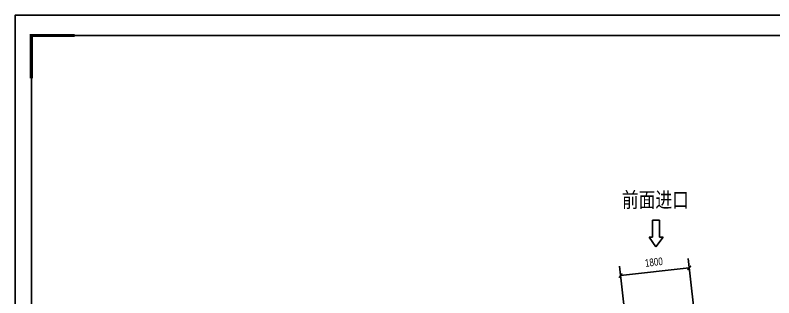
# Model space of a CAD drawing. Extents: x 85517 to 115217, y 60063 to 81065.
# Drawn here: x 85517 to 105298, y 73686 to 81065 of the extents above; entities that cross this region are included whole.
import ezdxf
from ezdxf.enums import TextEntityAlignment as Align

# ---------------------------------------------------------------- set-up
doc = ezdxf.new("R2010")
doc.units = 0
doc.header["$LTSCALE"] = 1000
doc.layers.get('Defpoints').update_dxf_attribs({"color": 212})
doc.layers.add('H-外墙百叶', color=3, linetype='Continuous', lineweight=25)
doc.layers.add('新增油烟管井2014-08-06', color=2, linetype='Continuous')
doc.styles.get("Standard").update_dxf_attribs({"font": 'arial.ttf', "width": 0.75})
doc.styles.add('黑体', font='simhei.ttf', dxfattribs={"width": 0.8})
doc.dimstyles.get("Standard").update_dxf_attribs({"dimscale": 100, "dimtxt": 2, "dimasz": 1, "dimexe": 2.5, "dimexo": 3, "dimgap": 1.5, "dimtad": 1, "dimdec": 0, "dimzin": 0, "dimdsep": 46, "dimtxsty": 'Standard', "dimblk": 'ARCHTICK', "dimcen": 0.09, "dimclrd": 3, "dimclre": 3, "dimclrt": 7, "dimadec": 0, "dimazin": 0, "dimtfac": 1, "dimtdec": 0, "dimtix": 1, "dimtmove": 2, "dimatfit": 3, "dimfxl": 0, "dimtolj": 1, "dimtzin": 0, "dimarcsym": 0})

# ---------------------------------------------------------------- blocks, each defined once
blk = doc.blocks.new('_ArchTick')
at = {"color": 0, "linetype": 'ByBlock', "const_width": 0.4}
blk.add_lwpolyline([(-0.5, -0.5), (0.5, 0.5)], dxfattribs=at)
blk = doc.blocks.new('*D73')
at = {"layer": 'Defpoints', "color": 0, "transparency": 16777216}
for p in [(101304, 74267), (103368, 72005), (101579, 71805)]:
    blk.add_point(p, dxfattribs=at)
at = {"layer": '新增油烟管井2014-08-06', "color": 3, "lineweight": -2, "transparency": 16777216}
for p, q in [((103204, 73474), (103065, 74716)), ((101415, 73274), (101276, 74516)), ((103092, 74468), (101304, 74267))]:
    blk.add_line(p, q, dxfattribs=at)
at = {"layer": '新增油烟管井2014-08-06', "color": 3, "lineweight": -2, "transparency": 16777216, "xscale": 100, "yscale": 100, "zscale": 100}
for p, rotation in [((103092, 74468), 6.389002658337279), ((101304, 74267), 186.3890026583373)]:
    blk.add_blockref('_ArchTick', p, dxfattribs=dict(at, rotation=rotation))
at = {"layer": '新增油烟管井2014-08-06', "color": 7, "transparency": 16777216, "insert": (102170, 74618), "char_height": 200, "attachment_point": 5, "rotation": 6.389}
blk.add_mtext('\\A1;1800', dxfattribs=at)
blk = doc.blocks.new('A$C7da7ab5e')
blk.add_lwpolyline([(-36288, 1728), (-36288, 25661), (-1728, 25661)])
at = {"const_width": 104}
blk.add_lwpolyline([(-35770, 23641), (-35770, 25013), (-34397, 25013)], dxfattribs=at)
blk.add_lwpolyline([(-35770, 25013), (-518, 25013), (-518, 648), (-35770, 648)], close=True)
for tag, p in [('/', (-26089, 2972)), ('2020-9-15', (-25250, 2204))]:
    blk.add_attdef(tag, text='', height=207).set_placement(p, align=Align.RIGHT)
for tag, p, height in [('3-78B', (-24405, 2569), 259), ('3F-78B铺位', (-35161, 1489), 500), ('平面图', (-25403, 1413), 207)]:
    blk.add_attdef(tag, p, '', height=height)
blk = doc.blocks.new('气流方向')
at = {"color": 2}
for p, q in [((-138.8, -45), (-138.8, 45)), ((-138.8, 45), (84.2, 45)), ((84.2, 92), (84.2, 45)), ((210, 0), (84.2, 92)), ((210, 0), (84.2, -88)), ((-138.8, -45), (84.2, -45)), ((84.2, -88), (84.2, -45))]:
    blk.add_line(p, q, dxfattribs=at)

msp = doc.modelspace()

# ---------------------------------------------------------------- block references
at = {"xscale": 0.8184523809523809, "yscale": 0.8184523809523809, "zscale": 0.8184523809523809}
msp.add_blockref('A$C7da7ab5e', (115217, 60062.7), dxfattribs=at)
at = {"layer": 'H-外墙百叶', "xscale": 2, "yscale": 2, "zscale": 2, "rotation": 270}
msp.add_blockref('气流方向', (102224.6, 75434.1), dxfattribs=at)

# ---------------------------------------------------------------- texts
at = {"layer": '新增油烟管井2014-08-06', "color": 0, "style": '黑体', "width": 0.8}
msp.add_text('前面进口', height=400, dxfattribs=at).set_placement((101337, 76045.3))

# ---------------------------------------------------------------- dimensions: what is measured, and where the dimension line sits
at = {"layer": '新增油烟管井2014-08-06'}
dim = msp.add_aligned_dim(p1=(103368.2, 72004.8), p2=(101579.4, 71804.5), distance=-2478.2, dimstyle='Standard', override={"dimfxl": 10, "dimfxlon": 1, "dimarcsym": 1}, dxfattribs=at)
dim.commit()
dim.dimension.update_dxf_attribs({"geometry": '*D73', "text_midpoint": (102170, 74618.1)})

doc.saveas('drawing.dxf')
